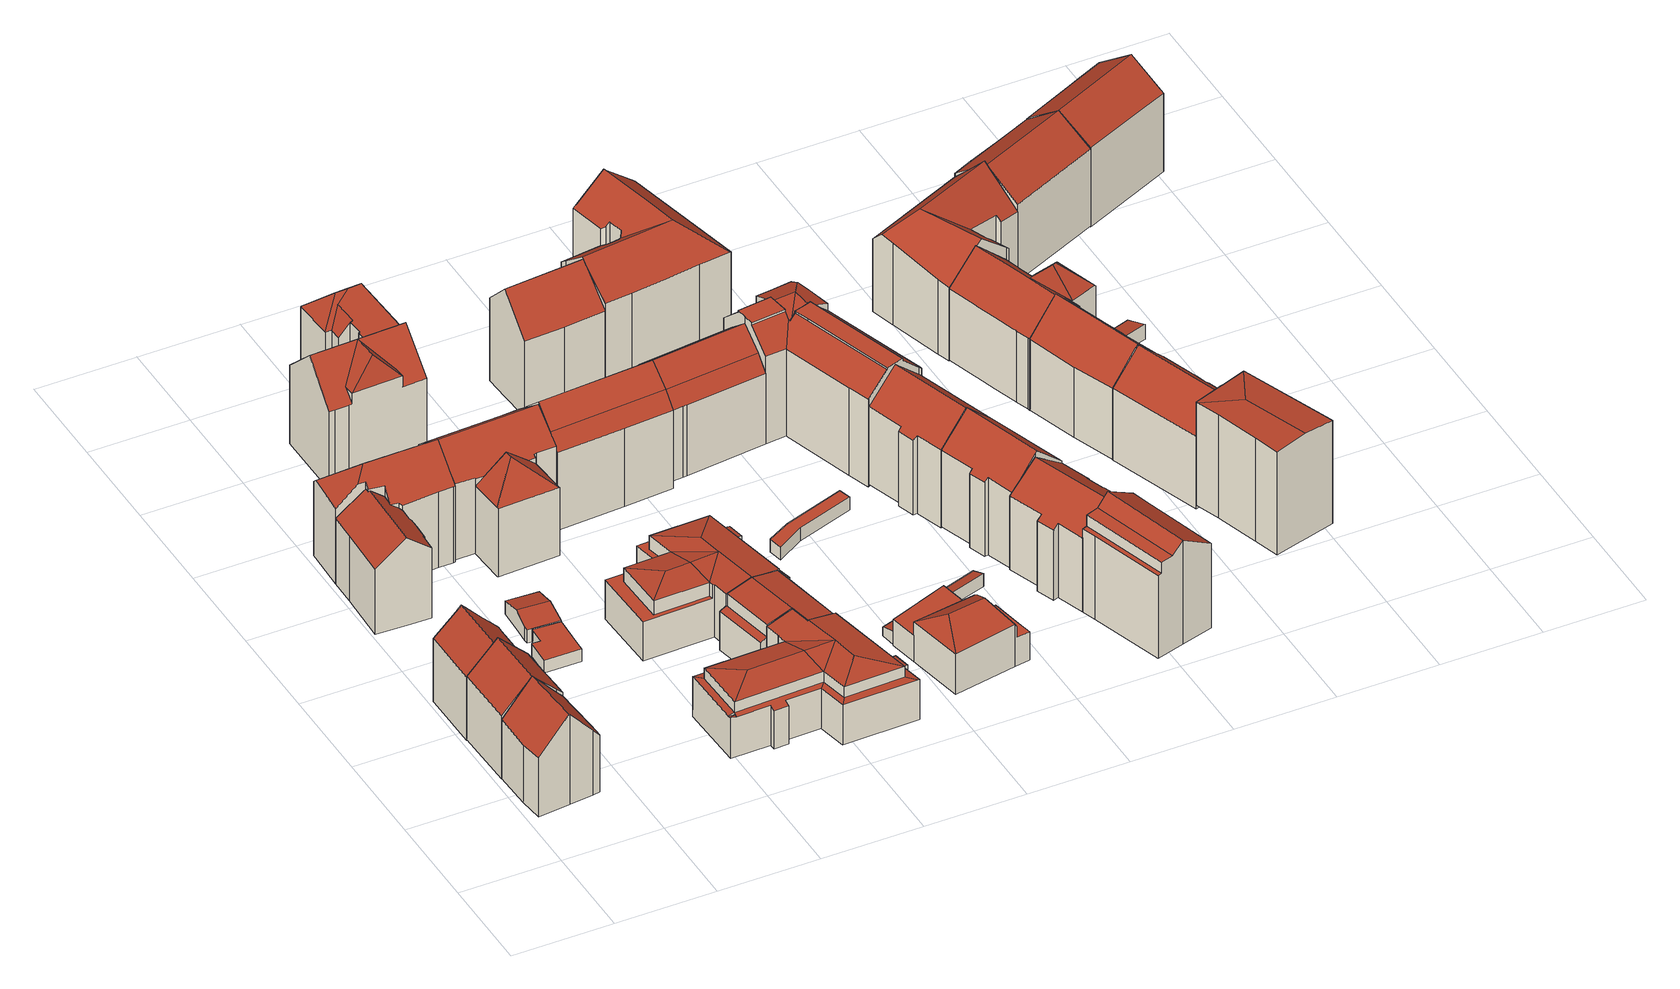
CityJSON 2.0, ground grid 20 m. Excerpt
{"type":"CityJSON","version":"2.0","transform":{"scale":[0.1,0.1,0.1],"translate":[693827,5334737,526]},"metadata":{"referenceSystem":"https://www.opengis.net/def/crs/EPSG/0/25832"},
"CityObjects":{
"building1":{"type":"Building","attributes":{"Gemeindeschluessel":"09162000","HoeheDach":"547.450","HoeheGrund":"527.693","Methode":"2000","NiedrigsteTraufeDesGebaeudes":"540.135","Geometrietyp2DReferenz":"3000","function":"31001_1000","roofType":"3100","measuredHeight":19.76,"storeysAboveGround":4},"geometry":[{"type":"MultiSurface","lod":"2","boundaries":[[[0,1,2,3]],[[4,5,6,0,3,7,8,9,10,11]],[[1,12,13,14,2]],[[6,5,15,13,12]],[[9,16,17,10]],[[10,17,18,11]],[[19,4,11,18]],[[4,19,15,5]],[[7,3,2,14,20]],[[8,21,16,9]],[[19,18,17,16,21,20,14,13,15]],[[7,20,21,8]],[[6,12,1,0]]],"semantics":{"surfaces":[{"type":"WallSurface"},{"type":"GroundSurface"},{"type":"RoofSurface"}],"values":[0,1,2,0,0,0,0,0,0,0,2,0,0]}}]},
"building2":{"type":"Building","attributes":{"Gemeindeschluessel":"09162000","HoeheDach":"547.324","HoeheGrund":"527.600","Methode":"1000","NiedrigsteTraufeDesGebaeudes":"541.165","Geometrietyp2DReferenz":"3000","function":"31001_1000","roofType":"3100","measuredHeight":19.72,"storeysAboveGround":4},"geometry":[{"type":"MultiSurface","lod":"2","boundaries":[[[22,23,24,25,26,27]],[[24,28,29,30,31,32,33,25]],[[34,35,36,37]],[[38,39,40,41]],[[38,42,27,26,25,33,32,31,43,34,37,44,39]],[[43,45,35,34]],[[31,30,45,43]],[[41,40,46,36,35,45,30,29,47]],[[27,42,38,41,47,22]],[[46,40,39,44,37,36]],[[47,29,28,24,23,22]]],"semantics":{"surfaces":[{"type":"WallSurface"},{"type":"GroundSurface"},{"type":"RoofSurface"}],"values":[0,0,0,0,1,0,0,2,0,0,2]}}]},
"building3":{"type":"Building","attributes":{"Gemeindeschluessel":"09162000","HoeheDach":"546.480","HoeheGrund":"527.410","Methode":"2000","NiedrigsteTraufeDesGebaeudes":"539.523","Geometrietyp2DReferenz":"3000","function":"31001_9998","roofType":"3100","measuredHeight":19.07,"storeysAboveGround":4},"geometry":[{"type":"MultiSurface","lod":"2","boundaries":[[[48,49,50,51]],[[52,53,54,55]],[[56,57,58,59,60,61,55,54]],[[62,63,64,50,49,65,66,67,58,57,68]],[[69,65,49,48]],[[70,71,72,73,63,62,68,74]],[[75,64,63,73]],[[59,58,67,76]],[[66,65,69,77,76,67]],[[48,51,75,73,72,71,70,78,52,55,61,60,59,76,77,69]],[[51,50,64,75]],[[74,79,53,52,78,70]],[[68,57,56,54,53,79,74]]],"semantics":{"surfaces":[{"type":"WallSurface"},{"type":"RoofSurface"},{"type":"GroundSurface"}],"values":[0,0,0,1,0,0,0,0,0,2,0,0,1]}}]},
"building4":{"type":"Building","attributes":{"Gemeindeschluessel":"09162000","HoeheDach":"546.123","HoeheGrund":"527.130","Methode":"2000","NiedrigsteTraufeDesGebaeudes":"541.289","Geometrietyp2DReferenz":"3000","function":"31001_1000","roofType":"3100","measuredHeight":18.99,"storeysAboveGround":5},"geometry":[{"type":"MultiSurface","lod":"2","boundaries":[[[80,81,82,83]],[[84,85,86,87]],[[88,89,90,91]],[[92,93,94,95]],[[96,94,93,82,81,97,98,99,86,85,90,89,100,101]],[[102,98,97,103]],[[101,100,104,105,106,107,108]],[[87,86,99,109]],[[103,80,83,92,95,110,111,112,113,114,115,116,117,88,91,84,87,109,102]],[[95,94,96,110]],[[115,105,104,116]],[[111,110,96,101,108,112]],[[114,106,105,115]],[[100,89,88,117,116,104]],[[83,82,93,92]],[[113,107,106,114]],[[91,90,85,84]],[[103,97,81,80]],[[112,108,107,113]],[[109,99,98,102]]],"semantics":{"surfaces":[{"type":"WallSurface"},{"type":"RoofSurface"},{"type":"GroundSurface"}],"values":[0,0,0,0,1,0,1,0,2,0,0,0,0,0,0,0,0,0,0,0]}}]},
"building5":{"type":"Building","attributes":{"Gemeindeschluessel":"09162000","HoeheDach":"549.528","HoeheGrund":"527.080","Methode":"2000","NiedrigsteTraufeDesGebaeudes":"543.243","Geometrietyp2DReferenz":"3000","function":"31001_1000","roofType":"3200","measuredHeight":22.45,"storeysAboveGround":5},"geometry":[{"type":"MultiSurface","lod":"2","boundaries":[[[88,118,119,116]],[[91,90,118,88]],[[120,121,122,123]],[[124,125,120,123,87,84,91,88,116,115,126,114,127,128,129,130,131,132]],[[133,134,135,128,127,114]],[[131,136,137,132]],[[116,119,138,115]],[[138,119,118,90,139,140,122,121,141,142,143,144]],[[143,142,137,136,145,146,135,134]],[[125,141,121,120]],[[129,146,145,130]],[[123,122,140,87]],[[128,135,146,129]],[[130,145,136,131]],[[144,143,134,133]],[[84,139,90,91]],[[141,125,124,132,137,142]],[[126,115,138,144,133,114]],[[87,140,139,84]]],"semantics":{"surfaces":[{"type":"WallSurface"},{"type":"GroundSurface"},{"type":"RoofSurface"}],"values":[0,0,0,1,0,0,0,2,2,0,0,0,0,0,2,0,0,0,0]}}]},
"building6":{"type":"Building","attributes":{"Gemeindeschluessel":"09162000","HoeheDach":"530.582","HoeheGrund":"527.880","Methode":"1000","NiedrigsteTraufeDesGebaeudes":"530.582","Geometrietyp2DReferenz":"3000","function":"31001_2000","roofType":"1000","measuredHeight":2.7},"geometry":[{"type":"MultiSurface","lod":"2","boundaries":[[[147,148,149,150,151,152]],[[153,154,148,147,152,155,156,157]],[[155,152,151,158]],[[159,157,156,160]],[[160,156,155,158]],[[161,162,159,160,158,151,150,149]],[[162,153,157,159]],[[162,161,149,148,154,153]]],"semantics":{"surfaces":[{"type":"WallSurface"},{"type":"RoofSurface"},{"type":"GroundSurface"}],"values":[0,1,0,0,0,2,0,0]}}]},
"building7":{"type":"Building","attributes":{"Gemeindeschluessel":"09162000","HoeheDach":"531.922","HoeheGrund":"527.940","Methode":"1000","NiedrigsteTraufeDesGebaeudes":"530.825","Geometrietyp2DReferenz":"3000","function":"31001_2000","roofType":"3100","measuredHeight":3.98},"geometry":[{"type":"MultiSurface","lod":"2","boundaries":[[[163,164,165,166,167,168]],[[151,163,168,169]],[[149,164,163,151]],[[165,170,171,172,166]],[[173,172,171,174]],[[175,176,149,151,169,177,178,173,174]],[[174,171,170,175]],[[169,168,167,177]],[[167,166,172,173,178,177]],[[164,149,176,175,170,165]]],"semantics":{"surfaces":[{"type":"RoofSurface"},{"type":"WallSurface"},{"type":"GroundSurface"}],"values":[0,1,1,0,1,2,1,1,1,1]}}]},
"building8":{"type":"Building","attributes":{"Gemeindeschluessel":"09162000","HoeheDach":"549.170","HoeheGrund":"527.460","Methode":"2000","NiedrigsteTraufeDesGebaeudes":"542.285","Geometrietyp2DReferenz":"3000","function":"31001_1000","roofType":"3100","measuredHeight":21.71,"storeysAboveGround":4},"geometry":[{"type":"MultiSurface","lod":"2","boundaries":[[[179,180,181,182]],[[183,184,185]],[[182,181,186,187]],[[188,189,190,191]],[[192,193,194,195,196]],[[197,198,195,199,185,184,200,190,189,201,202,203]],[[191,204,205,206,207,208,209,210,211,212,213,179,182,187,214,188]],[[203,202,180,179,213,212]],[[201,186,181,180,202]],[[193,215,183,185,194]],[[210,209,208,216,192,196,198,197,211]],[[184,183,215,217,207,206,205,204,200]],[[189,188,214,187,186,201]],[[194,185,199,195]],[[191,190,200,204]],[[216,217,215,193,192]],[[195,198,196]],[[211,197,203,212]],[[207,217,216,208]]],"semantics":{"surfaces":[{"type":"WallSurface"},{"type":"RoofSurface"},{"type":"GroundSurface"}],"values":[0,0,0,0,1,1,2,0,1,1,0,0,0,0,0,1,0,0,0]}}]},
"building9":{"type":"Building","attributes":{"Gemeindeschluessel":"09162000","HoeheDach":"550.550","HoeheGrund":"526.449","Methode":"2000","NiedrigsteTraufeDesGebaeudes":"543.272","Geometrietyp2DReferenz":"3000","function":"31001_1000","roofType":"3100","measuredHeight":24.1,"storeysAboveGround":6},"geometry":[{"type":"MultiSurface","lod":"2","boundaries":[[[218,219,220,221,222,223]],[[224,225,226,227]],[[228,229,220,219]],[[224,230,231,232,225]],[[231,233,234,235,236,237,232]],[[238,239,229,228]],[[240,241,242,243,244]],[[245,234,233,246]],[[247,248,249,250,251,252,253]],[[254,255,256,257]],[[258,259,260]],[[261,262,263,264,237]],[[232,237,264,265,266,221,220,229,239,226,225]],[[267,263,262,268,258,260,269,235,234,245]],[[270,240,244,253,252]],[[256,255,271,272,273,274]],[[266,222,221]],[[261,268,262]],[[275,251,250,276]],[[246,233,231,230]],[[227,226,239,238]],[[224,227,238,228,219,218,254,257,277,241,240,270,275,276,267,245,246,230]],[[242,278,274,273,248,247,243]],[[254,218,223,279,271,255]],[[259,258,268,261,237]],[[270,252,251,275]],[[271,279,272]],[[276,250,249,265,264,263,267]],[[266,265,249,248,273,272,279,223,222]],[[243,247,253,244]],[[277,257,256,274,278]],[[269,260,259,237,236]],[[277,278,242,241]],[[235,269,236]]],"semantics":{"surfaces":[{"type":"WallSurface"},{"type":"RoofSurface"},{"type":"GroundSurface"}],"values":[0,0,0,0,1,0,0,0,1,0,1,1,1,0,0,1,0,0,0,0,0,2,1,0,1,0,0,0,1,1,0,1,0,0]}}]},
"building10":{"type":"Building","attributes":{"Gemeindeschluessel":"09162000","HoeheDach":"540.470","HoeheGrund":"527.892","Methode":"2000","NiedrigsteTraufeDesGebaeudes":"533.834","Geometrietyp2DReferenz":"3000","function":"31001_1000","roofType":"3200","measuredHeight":12.58,"storeysAboveGround":4},"geometry":[{"type":"MultiSurface","lod":"2","boundaries":[[[280,281,282,283]],[[284,285,286]],[[287,288,289,290]],[[291,292,287,290]],[[293,294,281,280,295,296]],[[285,297,293,296,298,299]],[[300,301,302,303]],[[304,305,306,307]],[[306,305,308,309,310,311,312,313]],[[308,305,304,314]],[[294,293,315,316]],[[317,285,284]],[[318,319,309,320]],[[317,315,297,285]],[[309,308,314,320]],[[321,322,286,323]],[[324,325,318,320,314,304,307,326,327,328,329,291,290,289,330,331,300,303,332,333,334]],[[335,292,291,329]],[[336,337,324,334]],[[311,310,317,338]],[[317,310,316,315]],[[280,283,302,301,339,295]],[[331,330,298,296,295,339]],[[340,341,342,343]],[[310,309,319,316]],[[330,289,288,299,298]],[[306,313,326,307]],[[333,344,336,334]],[[325,345,346,319,318]],[[332,303,302,283,282,347]],[[348,349,321,323]],[[335,350,286,285,299,288,287,292]],[[323,286,350,348]],[[338,351,322]],[[351,284,286,322]],[[347,344,333,332]],[[342,311,352,343]],[[327,326,313,312,353,341,340]],[[331,339,301,300]],[[354,328,327,340,343,352]],[[337,345,325,324]],[[293,297,315]],[[353,312,311,342]],[[311,338,322,321]],[[337,336,344,347,282,281,294,346,345]],[[353,342,341]],[[348,350,335,329,328,354,349]],[[319,346,294,316]],[[354,352,311,321,349]],[[317,284,351,338]]],"semantics":{"surfaces":[{"type":"WallSurface"},{"type":"RoofSurface"},{"type":"GroundSurface"}],"values":[0,1,0,0,0,1,0,0,1,0,0,1,0,1,0,0,2,0,0,0,0,1,0,1,1,0,0,0,0,0,1,1,0,1,1,0,0,0,0,0,0,1,0,0,1,1,0,1,1,1]}}]},
"building11":{"type":"Building","attributes":{"Gemeindeschluessel":"09162000","HoeheDach":"540.450","HoeheGrund":"527.894","Methode":"2000","NiedrigsteTraufeDesGebaeudes":"536.204","Geometrietyp2DReferenz":"3000","function":"31001_1000","roofType":"3100","measuredHeight":12.56,"storeysAboveGround":4},"geometry":[{"type":"MultiSurface","lod":"2","boundaries":[[[355,356,357,358]],[[359,360,361,362]],[[363,364,365,366]],[[367,368,369,370]],[[371,372,373,374,375]],[[376,377,378,355,358,365,364,379,380,381]],[[382,376,381,383]],[[374,384,361,360,385,375]],[[386,359,362,367,370,387,388,389,390,391,392,393,394]],[[387,395,396,388]],[[397,398,395,369]],[[399,386,394,400]],[[401,379,364,363]],[[378,402,403,404]],[[405,406,402,378,377]],[[407,392,391,408]],[[374,373,357,356,409,384]],[[389,404,410,390]],[[372,366,365,358,357,373]],[[361,398,397,368]],[[371,375,385,411]],[[404,403,410]],[[412,380,379,401]],[[396,356,355,378,404,389,388]],[[368,397,369]],[[400,394,393,413]],[[406,408,391,390,410,403,402]],[[372,371,411,399,400,413,407,408,406,405,382,383,412,401,363,366]],[[399,411,385,360,359,386]],[[362,361,368,367]],[[380,412,383,381]],[[413,393,392,407]],[[409,356,396]],[[398,384,395]],[[370,369,395,387]],[[395,384,409,396]],[[361,384,398]],[[376,382,405,377]]],"semantics":{"surfaces":[{"type":"WallSurface"},{"type":"RoofSurface"},{"type":"GroundSurface"}],"values":[0,0,0,0,0,1,0,1,1,0,1,0,0,1,0,0,1,0,0,1,0,1,0,0,1,0,0,2,0,0,0,0,1,1,0,1,1,0]}}]},
"building12":{"type":"Building","attributes":{"Gemeindeschluessel":"09162000","HoeheDach":"540.517","HoeheGrund":"527.900","Methode":"2000","NiedrigsteTraufeDesGebaeudes":"536.236","Geometrietyp2DReferenz":"3000","function":"31001_1000","roofType":"2100","measuredHeight":12.62,"storeysAboveGround":4},"geometry":[{"type":"MultiSurface","lod":"2","boundaries":[[[414,415,416,417]],[[289,330,331,415,414,418,419]],[[417,420,418,414]],[[330,289,290,421,291,422,423,371,424,425,372,426,366,331]],[[427,428,291,421,290,429,430]],[[422,431,432,423]],[[433,434,435,436,437,372,425,424,371]],[[427,430,435,434]],[[437,420,417,416,366,426,372]],[[289,419,429,290]],[[366,416,415,331]],[[431,428,427,434,433,432]],[[291,428,431,422]],[[429,419,418,420,437,436]],[[430,429,436,435]],[[423,432,433,371]]],"semantics":{"surfaces":[{"type":"RoofSurface"},{"type":"WallSurface"},{"type":"GroundSurface"}],"values":[0,1,1,2,1,1,1,1,1,1,1,0,1,0,0,1]}}]},
"building13":{"type":"Building","attributes":{"Gemeindeschluessel":"09162000","HoeheDach":"549.840","HoeheGrund":"526.059","Methode":"2000","NiedrigsteTraufeDesGebaeudes":"543.097","Geometrietyp2DReferenz":"3000","function":"31001_1000","roofType":"3100","measuredHeight":23.78,"storeysAboveGround":5},"geometry":[{"type":"MultiSurface","lod":"2","boundaries":[[[438,439,440,441]],[[442,443,444,445,440,439]],[[446,445,444,447]],[[448,449,450,451]],[[452,453,454,455]],[[456,457,454,453,458,459]],[[460,458,453,452]],[[443,442,461,462]],[[463,447,444,443,462,456,459]],[[445,446,441,440]],[[448,455,454,457,449]],[[462,461,450,449,457,456]],[[463,459,458,460]],[[446,447,463,460,452,455,448,451,438,441]],[[438,451,450,461,442,439]]],"semantics":{"surfaces":[{"type":"WallSurface"},{"type":"RoofSurface"},{"type":"GroundSurface"}],"values":[0,1,0,0,0,1,0,1,0,0,0,1,0,2,0]}}]},
"building14":{"type":"Building","attributes":{"Gemeindeschluessel":"09162000","HoeheDach":"533.996","HoeheGrund":"528.420","Methode":"1000","NiedrigsteTraufeDesGebaeudes":"533.996","Geometrietyp2DReferenz":"3000","function":"31001_2000","roofType":"1000","measuredHeight":5.58},"geometry":[{"type":"MultiSurface","lod":"2","boundaries":[[[464,465,466,467,468,469]],[[465,470,471,466]],[[472,473,469,468,467,474]],[[470,475,473,472,474,471]],[[466,471,474,467]],[[465,464,469,473,475,470]]],"semantics":{"surfaces":[{"type":"GroundSurface"},{"type":"WallSurface"},{"type":"RoofSurface"}],"values":[0,1,1,2,1,1]}}]},
"building15":{"type":"Building","attributes":{"Gemeindeschluessel":"09162000","HoeheDach":"541.240","HoeheGrund":"528.374","Methode":"2000","NiedrigsteTraufeDesGebaeudes":"534.461","Geometrietyp2DReferenz":"3000","function":"31001_1000","roofType":"3200","measuredHeight":12.87,"storeysAboveGround":2},"geometry":[{"type":"MultiSurface","lod":"2","boundaries":[[[476,477,465,469,478,479,480,481,482]],[[483,484,485,486,487]],[[480,486,485,481]],[[481,485,484,482]],[[465,477,488,489,490]],[[476,482,484,483,491,492]],[[465,490,493,469]],[[489,494,495,496,497,493,490]],[[487,498,491,483]],[[479,478,497,496,499]],[[480,479,499,498,487,486]],[[469,493,497,478]],[[492,491,498,499,496,495]],[[477,476,492,500,488]],[[492,495,494,500]],[[488,500,494,489]]],"semantics":{"surfaces":[{"type":"GroundSurface"},{"type":"RoofSurface"},{"type":"WallSurface"}],"values":[0,1,2,2,2,2,2,1,2,2,2,2,1,2,1,1]}}]},
"building16":{"type":"Building","attributes":{"Gemeindeschluessel":"09162000","HoeheDach":"550.822","HoeheGrund":"527.340","Methode":"2000","NiedrigsteTraufeDesGebaeudes":"543.670","Geometrietyp2DReferenz":"3000","function":"31001_9998","roofType":"3100","measuredHeight":23.48,"storeysAboveGround":4},"geometry":[{"type":"MultiSurface","lod":"2","boundaries":[[[501,502,503,504]],[[505,506,507,508,509,510]],[[511,512,513,514]],[[515,516,509,508]],[[517,510,509,516,503,502,513,512]],[[518,519,520,521,522,523,505,510,517]],[[524,525,526,527,520,519,518,517,512,511]],[[528,529,527,526,525,524,511,514,501,504,515,508,507,506,530]],[[527,529,528,522,521,520]],[[506,505,523,530]],[[530,523,522,528]],[[514,513,502,501]],[[504,503,516,515]]],"semantics":{"surfaces":[{"type":"WallSurface"},{"type":"RoofSurface"},{"type":"GroundSurface"}],"values":[0,0,0,0,1,1,0,2,0,0,0,0,0]}}]},
"building17":{"type":"Building","attributes":{"Gemeindeschluessel":"09162000","HoeheDach":"531.418","HoeheGrund":"528.640","Methode":"1000","NiedrigsteTraufeDesGebaeudes":"530.533","Geometrietyp2DReferenz":"3000","function":"31001_2000","roofType":"2100","measuredHeight":2.78},"geometry":[{"type":"MultiSurface","lod":"2","boundaries":[[[531,532,533,534]],[[535,534,533,536,537,538]],[[539,540,541,542]],[[537,543,540,539,544,538]],[[542,541,532,531]],[[531,534,535,538,544,539,542]],[[536,533,532,541,540,543,537]]],"semantics":{"surfaces":[{"type":"WallSurface"},{"type":"GroundSurface"},{"type":"RoofSurface"}],"values":[0,0,0,0,0,1,2]}}]},
"building18":{"type":"Building","attributes":{"Gemeindeschluessel":"09162000","HoeheDach":"530.995","HoeheGrund":"528.220","Methode":"1000","NiedrigsteTraufeDesGebaeudes":"530.995","Geometrietyp2DReferenz":"3000","function":"31001_2000","roofType":"1000","measuredHeight":2.77},"geometry":[{"type":"MultiSurface","lod":"2","boundaries":[[[545,546,547,548,549,550]],[[546,551,552,547]],[[547,552,553,548]],[[545,554,551,546]],[[549,555,556,550]],[[556,555,553,552,551,554]],[[548,553,555,549]],[[550,556,554,545]]],"semantics":{"surfaces":[{"type":"GroundSurface"},{"type":"WallSurface"},{"type":"RoofSurface"}],"values":[0,1,1,1,1,2,1,1]}}]},
"building19":{"type":"Building","attributes":{"Gemeindeschluessel":"09162000","HoeheDach":"549.840","HoeheGrund":"527.695","Methode":"2000","NiedrigsteTraufeDesGebaeudes":"543.072","Geometrietyp2DReferenz":"3000","function":"31001_1000","roofType":"3100","measuredHeight":22.14,"storeysAboveGround":5},"geometry":[{"type":"MultiSurface","lod":"2","boundaries":[[[442,557,558,461]],[[559,560,439,561]],[[562,563,564,558,557,565]],[[439,560,566,565,557,442]],[[567,450,449,568]],[[567,568,569,570,571,572,563,562,573,559,561]],[[569,454,453,570]],[[563,572,574,575,564]],[[573,566,560,559]],[[454,576,575,574,577,453]],[[571,577,574,572]],[[562,565,566,573]],[[569,568,449,576,454]],[[567,561,439,442,461,450]],[[449,450,461,558,564,575,576]],[[570,453,577,571]]],"semantics":{"surfaces":[{"type":"RoofSurface"},{"type":"WallSurface"},{"type":"GroundSurface"}],"values":[0,1,1,0,1,2,1,1,1,0,1,1,1,1,0,1]}}]},
"building20":{"type":"Building","attributes":{"Gemeindeschluessel":"09162000","HoeheDach":"551.064","HoeheGrund":"527.580","Methode":"1000","NiedrigsteTraufeDesGebaeudes":"545.363","Geometrietyp2DReferenz":"3000","function":"31001_1000","roofType":"3100","measuredHeight":23.48,"storeysAboveGround":5},"geometry":[{"type":"MultiSurface","lod":"2","boundaries":[[[578,579,580,581]],[[581,580,582,583]],[[584,585,586,587]],[[588,589,579,578]],[[590,591,592,593,594,595]],[[593,592,596,597]],[[598,599,600,601,602,603,604,605,606,607,608]],[[609,610,611,612,613,614,601,600,599]],[[615,616,609,599,598,617]],[[580,579,589,618,619,602,601,620,591,590,582]],[[617,598,608,621]],[[603,602,619,622,623,624]],[[625,585,584,626,597,596]],[[621,608,607,627]],[[628,629,630,631,632,616,615,617,621,627,633,634,635,624,623,622,636,588,578,581,583,595,594,593,597,626,584,587]],[[632,610,609,616]],[[620,601,614,586,585,625,596,592,591]],[[629,628,587,586,614,613]],[[636,622,619,618,589,588]],[[631,611,610,632]],[[583,582,590,595]],[[631,630,629,613,612,611]],[[605,604,603,624,635,634]],[[627,607,606,633]],[[633,606,605,634]]],"semantics":{"surfaces":[{"type":"WallSurface"},{"type":"RoofSurface"},{"type":"GroundSurface"}],"values":[0,0,0,0,0,0,1,1,0,1,0,0,0,0,2,0,1,0,0,0,0,0,0,0,0]}}]},
"building21":{"type":"Building","attributes":{"Gemeindeschluessel":"09162000","HoeheDach":"551.180","HoeheGrund":"527.695","Methode":"2000","NiedrigsteTraufeDesGebaeudes":"546.659","Geometrietyp2DReferenz":"3000","function":"31001_1000","roofType":"2100","measuredHeight":23.48,"storeysAboveGround":6},"geometry":[{"type":"MultiSurface","lod":"2","boundaries":[[[637,638,639,640,641,642]],[[643,644,645,646]],[[647,648,649,650]],[[649,651,652,650]],[[653,654,655,656,657,658]],[[659,660,661,562]],[[642,641,662,663]],[[645,644,662,641,640,664]],[[665,653,658,666]],[[667,668,669,670]],[[671,637,642,663,672,669,668]],[[652,651,673,674]],[[675,676,677,678,679]],[[563,657,656,679,678,680,572]],[[665,666,661,660,681]],[[647,650,652,674,659,562,563,572,682,683,684,639,638,685,667,670,686]],[[639,684,687,688,664,640]],[[649,648,643,646,688,687,681,660,673,651]],[[670,669,672,686]],[[563,562,661,666,658,657]],[[647,686,672,663,662,644,643,648]],[[680,678,677]],[[684,683,654,653,665,681,687]],[[646,645,664,688]],[[671,685,638,637]],[[677,676,682,572,680]],[[685,671,668,667]],[[679,656,655,675]],[[675,655,654,683,682,676]],[[674,673,660,659]]],"semantics":{"surfaces":[{"type":"WallSurface"},{"type":"RoofSurface"},{"type":"GroundSurface"}],"values":[0,0,0,0,1,0,0,1,0,0,1,0,1,0,1,2,0,1,0,0,0,1,0,0,0,0,0,0,0,0]}}]},
"building22":{"type":"Building","attributes":{"Gemeindeschluessel":"09162000","HoeheDach":"550.960","HoeheGrund":"528.260","Methode":"2000","NiedrigsteTraufeDesGebaeudes":"544.543","Geometrietyp2DReferenz":"3000","function":"31001_1000","roofType":"3100","measuredHeight":22.7,"storeysAboveGround":5},"geometry":[{"type":"MultiSurface","lod":"2","boundaries":[[[689,690,691,692,693,694,695,696,697,698]],[[699,700,701,702]],[[703,692,691,704]],[[705,693,692,703]],[[695,701,700,696]],[[706,694,693,705]],[[704,691,690,707]],[[708,707,690,689,698,709]],[[698,697,696,700,699,710,711,709]],[[712,706,705,703,704,707,708,709,711,710,699,702]],[[706,712,702,701,695,694]]],"semantics":{"surfaces":[{"type":"RoofSurface"},{"type":"WallSurface"},{"type":"GroundSurface"}],"values":[0,1,1,1,0,1,1,1,1,2,1]}}]},
"building23":{"type":"Building","attributes":{"Gemeindeschluessel":"09162000","HoeheDach":"550.954","HoeheGrund":"528.640","Methode":"2000","NiedrigsteTraufeDesGebaeudes":"544.591","Geometrietyp2DReferenz":"3000","function":"31001_1000","roofType":"3100","measuredHeight":22.31,"storeysAboveGround":5},"geometry":[{"type":"MultiSurface","lod":"2","boundaries":[[[713,701,714,715]],[[716,717,718,719]],[[694,720,701,713,721,722]],[[723,716,719,724,725,726,727,722,721,713,715,728]],[[725,729,730,726]],[[731,730,729,732,718,717,733,720,694]],[[715,714,734,728]],[[719,718,732,724]],[[724,732,729,725]],[[716,723,728,734,733,717]],[[733,734,714,701,720]],[[726,730,731,727]],[[727,731,694,722]]],"semantics":{"surfaces":[{"type":"WallSurface"},{"type":"GroundSurface"},{"type":"RoofSurface"}],"values":[0,0,0,1,0,2,0,0,0,0,2,0,0]}}]},
"building24":{"type":"Building","attributes":{"Gemeindeschluessel":"09162000","HoeheDach":"549.982","HoeheGrund":"529.110","Methode":"2000","NiedrigsteTraufeDesGebaeudes":"544.304","Geometrietyp2DReferenz":"3000","function":"31001_1000","roofType":"3100","measuredHeight":20.87,"storeysAboveGround":5},"geometry":[{"type":"MultiSurface","lod":"2","boundaries":[[[735,736,737,738]],[[739,740,741,742]],[[743,744,745,746,747,736,735,748,749,750,740,739]],[[744,751,752,745]],[[753,746,745,752,754]],[[748,755,756,749]],[[743,739,742,757]],[[749,756,758,759,750]],[[747,746,753,760]],[[754,758,756,755,738,737,760,753]],[[747,760,737,736]],[[741,759,758,754,752,751,757,742]],[[743,757,751,744]],[[748,735,738,755]],[[750,759,741,740]]],"semantics":{"surfaces":[{"type":"WallSurface"},{"type":"GroundSurface"},{"type":"RoofSurface"}],"values":[0,0,1,0,0,0,0,0,0,2,0,2,0,0,0]}}]},
"building25":{"type":"Building","attributes":{"Gemeindeschluessel":"09162000","HoeheDach":"551.588","HoeheGrund":"529.090","Methode":"2000","NiedrigsteTraufeDesGebaeudes":"547.113","Geometrietyp2DReferenz":"3000","function":"31001_1000","roofType":"3100","measuredHeight":22.5,"storeysAboveGround":6},"geometry":[{"type":"MultiSurface","lod":"2","boundaries":[[[761,762,763,746,745,764,765]],[[762,766,767,763]],[[745,768,769,764]],[[770,771,772,773]],[[761,765,774,775]],[[763,767,776,746]],[[771,775,777,772]],[[762,761,775,771,770,778,766]],[[775,774,769,768,777]],[[745,746,776,779,773,772,777,768]],[[764,769,774,765]],[[767,766,778,779,776]],[[778,770,773,779]]],"semantics":{"surfaces":[{"type":"GroundSurface"},{"type":"WallSurface"},{"type":"RoofSurface"}],"values":[0,1,1,2,1,1,2,1,2,1,1,2,1]}}]},
"building26":{"type":"Building","attributes":{"Gemeindeschluessel":"09162000","HoeheDach":"550.470","HoeheGrund":"528.007","Methode":"2000","NiedrigsteTraufeDesGebaeudes":"548.294","Geometrietyp2DReferenz":"3000","function":"31001_1000","roofType":"3100","measuredHeight":22.46},"geometry":[{"type":"MultiSurface","lod":"2","boundaries":[[[780,781,782,783]],[[784,785,786,787]],[[780,783,788,789,784,787,790,791]],[[792,782,793,794]],[[790,787,786,795,796]],[[789,797,785,784]],[[781,798,793,782]],[[794,793,795,786,785,797]],[[783,782,792,788]],[[798,799,796,795,793]],[[790,796,799,791]],[[789,788,792,794,797]],[[780,791,799,798,781]]],"semantics":{"surfaces":[{"type":"WallSurface"},{"type":"GroundSurface"},{"type":"RoofSurface"}],"values":[0,0,1,2,0,0,2,2,0,2,0,0,0]}}]},
"building27":{"type":"Building","attributes":{"Gemeindeschluessel":"09162000","HoeheDach":"550.600","HoeheGrund":"528.679","Methode":"2000","NiedrigsteTraufeDesGebaeudes":"543.890","Geometrietyp2DReferenz":"3000","function":"31001_1000","roofType":"3100","measuredHeight":21.92,"storeysAboveGround":5},"geometry":[{"type":"MultiSurface","lod":"2","boundaries":[[[800,801,802,803,804,805,806,807,808,809]],[[801,810,811,802]],[[812,813,814,815,816,817,818,819]],[[811,810,820,819,818,821]],[[807,814,813,808]],[[819,820,800,809,812]],[[804,803,821,818,817]],[[804,817,816,805]],[[806,815,814,807]],[[800,820,810,801]],[[805,816,815,806]],[[802,811,821,803]],[[812,809,808,813]]],"semantics":{"surfaces":[{"type":"GroundSurface"},{"type":"WallSurface"},{"type":"RoofSurface"}],"values":[0,1,2,2,1,1,1,1,1,1,1,1,1]}}]},
"building28":{"type":"Building","attributes":{"Gemeindeschluessel":"09162000","HoeheDach":"550.316","HoeheGrund":"528.620","Methode":"1000","NiedrigsteTraufeDesGebaeudes":"544.152","Geometrietyp2DReferenz":"3000","function":"31001_1000","roofType":"3100","measuredHeight":21.7,"storeysAboveGround":5},"geometry":[{"type":"MultiSurface","lod":"2","boundaries":[[[822,823,824,825]],[[826,827,828,829,830,831]],[[828,832,833,824,823,834,835,836,837,829]],[[838,826,831,839]],[[840,841,842,838,839,843,844,845,846,847,848,822,825,849]],[[846,836,835,847]],[[849,833,832,840]],[[839,831,830,843]],[[830,829,837,836,846,845,844,843]],[[848,834,823,822]],[[825,824,833,849]],[[848,847,835,834]],[[842,827,826,838]],[[842,841,840,832,828,827]]],"semantics":{"surfaces":[{"type":"WallSurface"},{"type":"RoofSurface"},{"type":"GroundSurface"}],"values":[0,1,1,0,2,0,0,0,0,0,0,0,0,0]}}]},
"building29":{"type":"Building","attributes":{"Gemeindeschluessel":"09162000","HoeheDach":"552.441","HoeheGrund":"529.500","Methode":"1000","NiedrigsteTraufeDesGebaeudes":"551.809","Geometrietyp2DReferenz":"3000","function":"31001_1000","roofType":"3200","measuredHeight":22.94},"geometry":[{"type":"MultiSurface","lod":"2","boundaries":[[[850,851,852,853]],[[854,855,856,857,858,859]],[[860,861,862,863,864,865]],[[866,867,855,854,859,868]],[[853,852,859,858]],[[869,865,864,870,871,872]],[[872,871,851,850]],[[873,874,875,876,861,860,865,869,872,850,853,858,857,856]],[[876,875,874,873,856,855,867,877,878,879]],[[876,879,862,861]],[[870,868,859,852,851,871]],[[864,863,862,879,878,877,867,866,868,870]]],"semantics":{"surfaces":[{"type":"WallSurface"},{"type":"RoofSurface"},{"type":"GroundSurface"}],"values":[0,0,0,1,0,0,0,2,0,0,1,1]}}]},
"building30":{"type":"Building","attributes":{"Gemeindeschluessel":"09162000","HoeheDach":"550.220","HoeheGrund":"528.610","Methode":"2000","NiedrigsteTraufeDesGebaeudes":"543.062","Geometrietyp2DReferenz":"3000","function":"31001_1000","roofType":"3100","measuredHeight":21.61,"storeysAboveGround":4},"geometry":[{"type":"MultiSurface","lod":"2","boundaries":[[[880,881,882,883]],[[884,885,886,887]],[[888,889,890,891,892,893]],[[884,894,895,896,897,885]],[[898,899,900,901,881,880,902,903,904,905]],[[906,907,908,909]],[[910,911,912,913,914,915,886,885,897,916,917,918,919,920]],[[918,917,916,897,896,889,888,893,921,922,899,898,923,924,908,907,919]],[[909,908,924,925]],[[926,927,928,929]],[[892,930,931,932,883,882,927,926,921,893]],[[933,934,935,936,937,914,913,912,911,910,920,938]],[[923,898,905,939,925,924]],[[927,882,881,901,928]],[[929,900,899,922]],[[920,919,907,906,940,938]],[[929,928,901,900]],[[932,931,930,892,891,890,895,894,884,887,941,937,936,935,934,933,938,940,906,909,925,939,905,904,903,902,880,883]],[[921,926,929,922]],[[941,887,886,915,914,937]],[[890,889,896,895]]],"semantics":{"surfaces":[{"type":"WallSurface"},{"type":"RoofSurface"},{"type":"GroundSurface"}],"values":[0,0,0,0,0,0,1,1,0,1,0,0,0,1,1,0,1,2,1,0,0]}}]},
"building31":{"type":"Building","attributes":{"Gemeindeschluessel":"09162000","HoeheDach":"550.790","HoeheGrund":"528.285","Methode":"2000","NiedrigsteTraufeDesGebaeudes":"543.346","Geometrietyp2DReferenz":"3000","function":"31001_9998","roofType":"3100","measuredHeight":22.5,"storeysAboveGround":4},"geometry":[{"type":"MultiSurface","lod":"2","boundaries":[[[942,943,944,945]],[[946,947,948,949]],[[950,951,952,953,954]],[[955,956,957,946,949,951,950,958,959,960,961,962,963,942,945]],[[964,959,958,965]],[[953,952,948,947,966,967,968]],[[969,970,971,972,968,973,974]],[[962,969,974,963]],[[950,954,965,958]],[[960,959,964,972,971]],[[953,968,972,964,965,954]],[[949,948,952,951]],[[973,943,942,963,974]],[[944,975,955,945]],[[957,966,947,946]],[[960,971,970,961]],[[975,944,943,973,968,967]],[[975,967,956,955]],[[966,957,956,967]],[[969,962,961,970]]],"semantics":{"surfaces":[{"type":"WallSurface"},{"type":"GroundSurface"},{"type":"RoofSurface"}],"values":[0,0,0,1,0,2,2,0,0,0,2,0,0,0,0,0,2,0,0,0]}}]},
"building32":{"type":"Building","attributes":{"Gemeindeschluessel":"09162000","HoeheDach":"532.239","HoeheGrund":"528.920","Methode":"1000","NiedrigsteTraufeDesGebaeudes":"531.256","Geometrietyp2DReferenz":"3000","function":"31001_2000","roofType":"2100","measuredHeight":3.32},"geometry":[{"type":"MultiSurface","lod":"2","boundaries":[[[976,977,978,979,980,981]],[[977,982,983,978]],[[982,984,985,986,987,983]],[[978,983,987,979]],[[986,985,981,980,979,987]],[[977,976,981,985,984,982]]],"semantics":{"surfaces":[{"type":"GroundSurface"},{"type":"WallSurface"},{"type":"RoofSurface"}],"values":[0,1,2,1,1,1]}}]},
"building33":{"type":"Building","attributes":{"Gemeindeschluessel":"09162000","HoeheDach":"550.118","HoeheGrund":"528.200","Methode":"1000","NiedrigsteTraufeDesGebaeudes":"544.911","Geometrietyp2DReferenz":"3000","function":"31001_1000","roofType":"3100","measuredHeight":21.92,"storeysAboveGround":6},"geometry":[{"type":"MultiSurface","lod":"2","boundaries":[[[988,989,990,991,992,993]],[[994,995,996,997,998,999,1000,1001,1002,991,990,989]],[[1001,1003,1004,1002]],[[1002,1004,992,991]],[[999,1005,1006,1000]],[[997,996,995,1007,1008,1009,1010,998]],[[1000,1006,1003,1001]],[[998,1010,1005,999]],[[1007,1011,988,993,1008]],[[995,994,989,988,1011,1007]],[[1010,1009,1008,993,992,1004,1003,1006,1005]]],"semantics":{"surfaces":[{"type":"WallSurface"},{"type":"GroundSurface"},{"type":"RoofSurface"}],"values":[0,1,0,0,0,0,0,0,2,0,2]}}]},
"building34":{"type":"Building","attributes":{"Gemeindeschluessel":"09162000","HoeheDach":"550.126","HoeheGrund":"528.002","Methode":"1000","NiedrigsteTraufeDesGebaeudes":"544.967","Geometrietyp2DReferenz":"3000","function":"31001_1000","roofType":"3100","measuredHeight":22.12,"storeysAboveGround":6},"geometry":[{"type":"MultiSurface","lod":"2","boundaries":[[[1012,1013,1014,1015]],[[1016,1017,1018,1019,993,1020,1012,1015]],[[1019,1021,1022,1023,993]],[[1024,1025,1026,1027]],[[1028,1018,1017,1016,1015,1014,1024,1027,1029,1030]],[[1022,1030,1029,1027,1026,1023]],[[1018,1028,1030,1022,1021,1019]],[[1020,993,1023,1026,1025,1013,1012]],[[1014,1013,1025,1024]]],"semantics":{"surfaces":[{"type":"WallSurface"},{"type":"RoofSurface"},{"type":"GroundSurface"}],"values":[0,0,1,0,2,0,0,1,0]}}]}
},
"vertices":[
[8,158,17],[8,158,142],[6,235,145],[6,235,17],[125,122,17],[76,116,17],[13,109,17],[117,245,17],[130,247,17],[133,209,17],[137,153,17],[139,124,17],[13,109,145],[75,115,214],[68,241,214],[76,116,213],[133,209,143],[137,153,142],[139,124,141],[125,122,157],[117,245,158],[130,247,144],
[6,235,153],[3,361,153],[3,362,153],[3,362,16],[3,361,16],[6,235,16],[47,365,195],[65,366,213],[112,369,167],[112,369,16],[65,366,16],[47,365,16],[126,330,16],[126,330,154],[128,301,153],[128,301,16],[117,245,16],[130,247,16],[130,247,152],[117,245,164],[68,241,16],[125,370,16],[129,276,16],[125,370,154],[129,276,152],[68,241,213],
[125,468,14],[125,468,135],[125,406,137],[125,406,14],[2,486,14],[2,486,151],[45,485,194],[45,485,14],[52,485,201],[56,485,205],[62,485,199],[62,485,14],[56,485,14],[52,485,14],[111,369,151],[112,369,150],[125,370,137],[126,482,135],[110,483,151],[96,484,164],[57,366,205],[126,482,14],[3,362,14],[57,366,14],[111,369,14],[112,369,14],[3,362,151],[125,370,14],[96,484,14],[110,483,14],[2,482,14],[2,482,151],
[116,769,11],[116,769,160],[115,752,160],[115,752,11],[108,823,11],[108,823,167],[113,818,163],[113,818,11],[94,848,11],[94,848,179],[92,823,179],[92,823,11],[114,737,11],[114,737,160],[112,737,162],[112,737,11],[109,700,163],[116,784,159],[116,790,159],[113,793,162],[66,850,201],[61,701,201],[116,790,11],[116,784,11],[63,850,199],[63,860,198],[6,862,153],[5,809,153],[1,703,153],[113,793,11],[109,700,11],[61,701,11],[1,703,11],[5,809,11],[6,862,11],[63,860,11],[63,850,11],[66,850,11],
[94,848,202],[63,850,204],[213,822,11],[213,822,176],[185,821,176],[185,821,11],[216,886,11],[218,823,11],[49,861,11],[9,943,11],[9,951,11],[121,952,11],[180,953,11],[211,954,11],[214,954,11],[6,862,174],[9,943,179],[9,951,172],[211,954,172],[214,954,172],[63,860,214],[108,823,178],[113,818,174],[218,823,176],[216,886,235],[71,884,235],[49,861,214],[180,953,173],[121,952,173],
[232,552,46],[282,549,46],[282,549,19],[232,552,19],[228,552,19],[228,552,46],[278,464,46],[279,480,46],[226,516,46],[209,517,46],[206,464,46],[226,516,19],[206,464,19],[209,517,19],[279,480,19],[278,464,19],
[228,552,48],[282,549,48],[284,594,59],[220,598,59],[218,561,50],[218,553,48],[218,553,19],[284,602,57],[286,639,48],[222,643,48],[222,643,19],[286,639,19],[284,602,19],[284,594,19],[218,561,19],[220,598,19],
[214,954,15],[214,954,178],[377,961,178],[377,961,15],[376,828,166],[376,828,178],[362,827,178],[414,963,178],[414,963,15],[420,835,15],[420,835,182],[381,834,183],[381,834,15],[261,749,165],[319,811,213],[318,825,213],[275,823,178],[257,822,163],[257,824,179],[257,822,178],[318,825,178],[375,834,182],[417,897,232],[216,888,232],[218,823,180],[375,834,15],[376,828,15],[383,752,15],[384,752,15],[261,746,15],[261,749,15],[257,822,15],[257,824,15],[218,823,15],[216,888,15],[417,897,15],[383,752,163],[261,746,163],[384,752,163],
[256,1258,4],[196,1253,4],[196,1253,182],[254,1258,180],[254,1258,198],[256,1258,199],[121,1259,4],[121,1259,174],[127,1259,174],[127,1259,4],[195,1263,4],[195,1263,173],[122,1111,4],[122,1111,173],[122,1186,245],[134,1112,173],[160,1113,173],[167,1113,173],[166,1137,196],[217,1189,245],[152,1260,4],[152,1260,173],[214,1398,4],[219,1314,4],[219,1314,173],[219,1315,174],[214,1398,173],[160,1113,4],[134,1112,4],[261,1357,216],[285,1358,216],[306,1349,225],[304,1403,173],[299,1403,173],[228,1399,174],[216,1398,174],[254,1291,4],[254,1291,196],[232,1290,173],[232,1290,4],[266,1117,197],[219,1137,245],[168,1113,197],[266,1141,196],[267,1117,173],[315,1119,173],[312,1193,245],[312,1213,225],[254,1239,198],[315,1119,4],[267,1117,196],[167,1113,196],[228,1399,4],[254,1290,196],[259,1290,201],[257,1343,201],[231,1314,173],[299,1403,4],[304,1403,4],[231,1315,4],[231,1315,174],[254,1290,199],
[671,217,78],[671,217,109],[690,218,105],[690,218,78],[559,171,145],[619,172,145],[548,224,132],[595,286,144],[603,244,144],[603,244,19],[595,286,19],[540,276,19],[540,276,132],[700,66,132],[700,66,109],[663,255,78],[663,255,132],[629,118,145],[657,254,133],[605,244,145],[682,259,19],[682,259,78],[689,224,78],[689,224,19],[489,93,19],[489,93,102],[460,92,102],[460,92,19],[488,105,106],[559,107,106],[569,117,109],[393,111,109],[393,102,106],[460,104,106],[488,105,19],[580,62,132],[580,62,109],[569,117,132],[570,48,19],[570,48,106],[559,107,19],[390,220,109],[390,220,132],[548,224,109],[713,99,19],[722,52,19],[460,104,19],[381,102,19],[377,238,19],[547,242,19],[657,254,19],[672,257,19],[707,132,19],[717,134,19],[723,101,19],[547,242,132],[723,101,103],[713,99,105],[393,111,132],[672,257,78],[381,102,108],[382,102,108],[393,111,105],[381,111,105],[717,134,103],[722,52,105],[719,52,106],[707,132,105],[545,242,106],[378,238,106],[545,242,132],[446,167,145],[381,111,106],[393,102,105],[377,238,106],
[595,597,111],[595,597,134],[632,407,134],[632,407,111],[510,420,104],[510,420,134],[508,429,134],[508,429,104],[654,411,19],[654,411,105],[642,409,108],[642,409,19],[398,426,104],[398,426,134],[395,533,134],[395,533,104],[519,387,19],[627,406,19],[627,406,135],[574,396,144],[519,387,134],[630,590,102],[619,588,105],[618,597,105],[647,446,105],[626,555,105],[636,557,102],[630,590,19],[636,557,19],[556,488,144],[513,420,134],[373,416,104],[488,536,104],[476,594,104],[595,597,104],[591,616,104],[520,615,104],[461,613,104],[473,554,104],[369,552,104],[488,536,134],[476,594,134],[450,481,144],[498,482,144],[373,416,19],[369,552,19],[647,446,19],[614,617,105],[613,617,105],[595,597,110],[619,588,19],[614,617,19],[461,613,19],[520,615,19],[547,537,144],[591,616,105],[513,420,19],[626,555,19],[473,554,19],
[657,254,108],[672,257,102],[642,409,102],[628,406,108],[657,254,134],[603,244,145],[628,406,134],[541,276,19],[527,273,19],[505,384,19],[520,387,19],[573,396,19],[628,406,19],[541,276,108],[540,276,108],[595,286,145],[541,276,134],[527,273,102],[505,384,102],[519,387,108],[520,387,108],[520,387,134],[573,396,145],[627,406,134],
[652,847,1],[652,847,171],[555,840,171],[555,840,1],[650,870,201],[419,855,201],[420,835,175],[421,832,171],[421,832,1],[420,835,1],[643,935,1],[643,935,217],[645,912,237],[645,912,1],[638,978,1],[638,978,171],[641,958,195],[641,958,1],[415,938,201],[641,953,201],[567,973,171],[414,963,171],[567,973,1],[646,911,238],[417,896,238],[414,963,1],
[845,206,24],[784,197,24],[773,253,24],[895,299,24],[908,229,24],[911,215,24],[784,197,80],[773,253,80],[908,229,80],[911,215,80],[895,299,80],[845,206,80],
[933,104,24],[806,80,24],[913,215,24],[916,197,24],[946,203,24],[958,138,24],[964,109,24],[937,105,85],[964,109,85],[958,138,85],[946,203,85],[920,198,85],[806,80,111],[784,196,110],[784,197,110],[937,105,109],[933,104,115],[911,215,111],[823,141,152],[899,152,152],[914,210,114],[913,215,111],[920,198,109],[916,197,114],[807,80,112],
[562,1257,13],[562,1257,190],[592,1259,190],[592,1259,13],[665,1201,240],[665,1201,13],[664,1209,13],[659,1263,13],[659,1263,192],[664,1209,248],[503,1249,13],[503,1249,193],[561,1254,193],[561,1254,13],[594,1257,13],[594,1257,193],[506,1196,248],[506,1190,241],[507,1182,233],[510,1129,178],[512,1129,178],[589,1134,177],[672,1142,178],[506,1196,13],[506,1190,13],[507,1182,13],[510,1129,13],[589,1134,13],[512,1129,13],[672,1142,13],
[895,299,26],[895,299,53],[773,253,54],[773,253,26],[769,281,26],[769,281,46],[769,283,45],[769,283,26],[979,351,26],[979,351,47],[987,328,54],[987,328,26],[856,311,46],[856,311,26],
[707,587,22],[753,612,22],[876,654,22],[883,630,22],[767,591,22],[712,558,22],[753,612,50],[876,654,50],[883,630,50],[707,587,50],[767,591,50],[712,558,50],
[839,890,201],[835,932,238],[672,849,17],[672,849,171],[652,847,17],[842,867,17],[835,933,17],[835,933,237],[842,867,171],[680,850,171],[645,912,17],[643,935,17],[641,958,17],[638,978,17],[673,981,17],[828,998,17],[680,850,17],[828,998,171],[830,973,202],[641,953,202],[673,981,171],
[768,1327,16],[768,1327,200],[761,1332,195],[761,1332,16],[745,1405,195],[745,1405,16],[921,1223,16],[921,1223,194],[932,1173,194],[932,1173,16],[777,1328,16],[777,1328,207],[752,1406,201],[810,1416,251],[816,1417,245],[816,1417,16],[810,1416,16],[752,1406,16],[876,1427,194],[876,1427,16],[659,1263,209],[664,1211,251],[783,1225,251],[850,1233,251],[777,1288,200],[775,1284,203],[771,1279,207],[766,1271,213],[742,1268,213],[739,1288,197],[657,1278,197],[665,1201,242],[672,1142,195],[726,1147,194],[798,1156,194],[867,1165,195],[930,1173,195],[664,1211,16],[665,1201,16],[659,1263,16],[783,1298,207],[783,1297,207],[835,1304,251],[657,1278,16],[783,1297,16],[777,1288,16],[775,1284,16],[901,1312,194],[901,1312,16],[739,1288,16],[930,1173,16],[867,1165,16],[798,1156,16],[726,1147,16],[672,1142,16],[742,1268,16],[766,1271,16],[771,1279,16],[783,1298,16],
[995,931,210],[995,931,17],[936,912,17],[936,912,252],[955,919,252],[955,919,248],[987,692,248],[987,692,252],[929,876,252],[929,876,248],[945,679,17],[945,679,208],[944,678,207],[944,678,17],[944,679,207],[944,679,17],[906,919,252],[903,941,252],[900,961,252],[833,953,252],[835,933,252],[837,911,252],[884,871,17],[884,871,207],[842,867,208],[1023,703,252],[1023,703,248],[919,907,252],[906,919,248],[837,911,248],[1064,717,17],[1064,717,209],[1065,713,209],[1065,713,17],[1050,761,209],[1061,715,211],[930,723,207],[930,723,17],[900,961,248],[895,1007,207],[888,1006,207],[831,965,237],[833,953,248],[828,998,207],[907,908,237],[895,1007,17],[903,941,17],[908,904,17],[1050,761,17],[1061,715,17],[908,904,237],[919,907,248],
[945,678,192],[969,603,192],[962,600,185],[973,566,185],[981,567,192],[999,511,193],[1058,531,250],[1005,698,250],[985,691,230],[945,679,192],[1061,716,23],[1061,716,196],[1116,550,194],[1116,550,23],[973,566,23],[962,600,23],[981,567,23],[999,511,23],[969,603,23],[945,678,23],[945,679,23],[1005,698,23],[985,691,23],[1058,531,23],
[1116,550,26],[1168,391,194],[1168,391,26],[1107,366,26],[1107,366,246],[1053,347,193],[1053,347,26],[1059,531,250],[1059,531,26],[999,511,26],[1111,367,26],[1035,403,26],[1027,402,26],[1016,436,26],[1023,440,26],[1169,387,26],[1027,402,187],[1016,436,186],[1023,440,193],[1035,403,194],[1111,367,250],[1169,387,194],
[1060,268,31],[1073,231,31],[1073,231,183],[1060,268,183],[1186,324,31],[1190,325,31],[1190,325,190],[1186,324,193],[1198,289,31],[1202,291,31],[1225,226,31],[1103,180,31],[1084,235,31],[1071,272,31],[1046,344,31],[1169,387,31],[1202,291,190],[1225,226,190],[1103,180,191],[1163,203,240],[1071,272,191],[1046,344,191],[1198,289,193],[1106,365,240],[1169,387,190],[1084,235,192],
[1216,20,31],[1158,3,31],[1112,151,31],[1233,200,31],[1279,38,31],[1158,3,211],[1112,151,211],[1225,226,215],[1233,200,214],[1167,6,235],[1192,13,235],[1139,194,235],[1113,184,235],[1279,38,215],[1216,20,256],[1103,180,211],[1163,203,256],[1167,6,211],[1113,184,211],
[936,912,20],[936,912,236],[908,904,223],[908,904,20],[924,1010,20],[924,1010,225],[968,1016,224],[968,1016,20],[903,941,20],[895,1007,20],[982,977,20],[995,931,20],[903,941,238],[948,963,245],[901,958,245],[973,1001,231],[982,977,228],[895,1007,225],[953,918,245],[995,931,225],
[1406,562,27],[1348,543,27],[1317,629,27],[1285,733,27],[1400,769,27],[1429,690,27],[1422,687,27],[1430,666,27],[1437,669,27],[1467,584,27],[1348,543,182],[1317,629,180],[1467,584,179],[1437,669,180],[1430,666,189],[1422,687,190],[1429,690,181],[1400,769,185],[1344,751,246],[1406,563,246],[1406,562,245],[1285,733,182],
[1495,478,26],[1495,478,189],[1502,481,182],[1502,481,26],[1413,355,183],[1470,375,241],[1472,375,243],[1407,563,243],[1406,562,242],[1348,543,183],[1477,377,238],[1526,395,187],[1488,500,189],[1494,503,182],[1467,584,182],[1466,584,182],[1413,355,26],[1348,543,26],[1477,377,26],[1472,375,26],[1470,375,26],[1406,562,26],[1407,563,26],[1466,584,26],[1467,584,26],[1494,503,26],[1488,500,26],[1526,395,26],
[1470,375,35],[1470,375,259],[1477,377,259],[1477,377,35],[1596,206,259],[1598,201,259],[1598,201,35],[1596,206,35],[1526,395,35],[1526,395,259],[1448,246,35],[1457,218,35],[1457,218,258],[1448,246,259],[1430,304,259],[1430,304,35],[1537,185,264],[1538,184,264],[1489,316,264],[1414,351,35],[1414,351,259],[1413,355,259],[1413,355,35],[1538,184,35],[1516,178,35],[1478,167,35],[1472,165,35],[1516,178,262],[1478,167,259],[1472,165,258],
[1432,917,26],[1432,917,171],[1461,827,171],[1461,827,26],[1285,733,26],[1285,733,181],[1284,738,181],[1284,738,26],[1390,801,187],[1399,774,187],[1399,774,26],[1390,801,26],[1389,803,26],[1389,803,187],[1346,752,26],[1400,769,26],[1400,769,187],[1346,752,242],[1371,896,178],[1374,897,174],[1378,899,174],[1431,916,172],[1431,916,26],[1378,899,26],[1374,897,26],[1371,896,26],[1357,962,26],[1357,962,172],[1366,934,171],[1366,934,26],[1245,864,181],[1247,857,181],[1260,815,181],[1273,772,181],[1275,766,181],[1275,765,181],[1336,784,242],[1321,833,242],[1306,882,242],[1287,941,242],[1227,924,181],[1404,808,172],[1340,839,222],[1369,900,178],[1362,925,178],[1362,925,26],[1406,808,172],[1458,826,173],[1399,857,222],[1392,854,222],[1404,808,26],[1406,808,26],[1458,826,26],[1245,864,26],[1247,857,26],[1260,815,26],[1273,772,26],[1275,766,26],[1227,924,26],[1369,900,26],[1287,941,26],[1275,765,26],
[1436,1072,23],[1436,1072,173],[1396,1057,175],[1396,1057,23],[1349,1006,23],[1349,1006,189],[1362,963,194],[1362,963,23],[1227,924,23],[1357,962,23],[1357,962,198],[1301,945,248],[1227,924,182],[1390,1065,23],[1330,1044,23],[1340,1004,23],[1218,951,23],[1188,1059,23],[1174,1109,23],[1225,1131,23],[1379,1199,23],[1391,1173,23],[1188,1059,200],[1218,951,185],[1340,1004,196],[1330,1044,191],[1245,1069,248],[1379,1199,182],[1225,1131,182],[1174,1109,181],[1180,1088,203],[1406,1139,248],[1391,1173,210],[1390,1065,186],
[1551,817,29],[1494,799,29],[1483,835,29],[1536,852,29],[1549,822,29],[1552,817,29],[1494,799,62],[1483,835,53],[1551,817,62],[1552,817,62],[1549,822,61],[1536,852,53],
[1619,1154,189],[1619,1154,22],[1589,1216,22],[1559,1279,22],[1559,1279,189],[1589,1216,241],[1438,1073,22],[1436,1072,22],[1408,1136,22],[1401,1152,22],[1391,1174,22],[1379,1199,22],[1419,1217,22],[1483,1245,22],[1508,1256,22],[1483,1245,189],[1508,1256,189],[1379,1199,190],[1419,1217,190],[1436,1072,189],[1408,1136,241],[1401,1152,228],[1391,1174,210],[1438,1073,189],
[1559,1279,190],[1662,1326,190],[1662,1326,20],[1559,1279,20],[1564,1269,20],[1589,1216,20],[1619,1154,20],[1619,1154,191],[1564,1269,199],[1755,1214,190],[1802,1235,190],[1772,1299,241],[1688,1338,20],[1688,1338,190],[1743,1363,190],[1743,1363,20],[1755,1214,20],[1772,1299,20],[1802,1235,20]
]}
